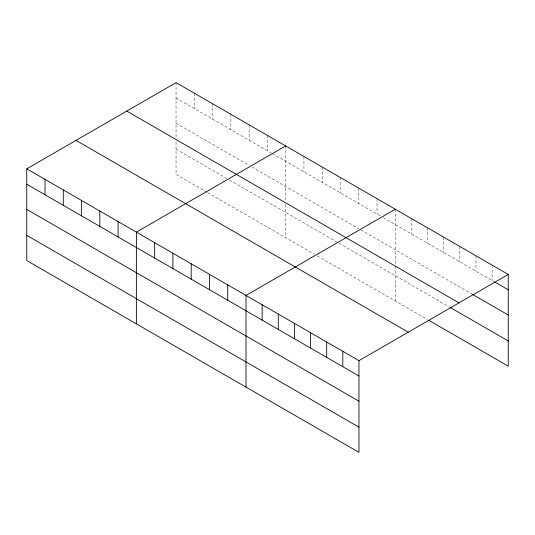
<?xml version="1.0" encoding="UTF-8"?>
<svg xmlns="http://www.w3.org/2000/svg" width="535" height="535" viewBox="0 0 535 535"><rect width="100%" height="100%" fill="white"/><g stroke="black" fill="none" stroke-linecap="round" stroke-linejoin="round"><path stroke-width="0.4" stroke-dasharray="2.67 2.01" d="M176.042 98.012L271.62 153.191M272.322 153.599L380.545 216.08M383.354 217.705L494.22 281.711M176.042 123.21L249.129 165.409M251.938 167.027L358.758 228.699M360.864 229.916L472.472 294.35M176.042 149.171L226.639 178.382M229.455 180.007L338.381 242.89M339.083 243.298L449.32 306.943M206.965 192.219L176.042 174.363L176.042 139.434M207.667 192.627L314.486 254.292M317.295 255.917L427.572 319.582M492.113 265.126L492.113 280.494M475.976 255.81L475.976 271.178M459.846 246.495L459.846 261.862M443.709 237.179L443.709 252.547M427.572 227.863L427.572 243.231M411.435 218.547L411.435 233.915M395.298 209.232L395.298 265.213M395.298 266.022L395.298 300.951M377.028 198.679L377.028 214.053M358.758 188.133L358.758 203.501M340.487 177.58L340.487 192.954M322.217 167.034L322.217 182.408M303.94 156.487L303.94 171.855M285.67 145.935L285.67 201.107M285.67 204.35L285.67 237.66M267.4 135.388L267.4 150.756M249.129 124.836L249.129 140.21M230.859 114.289L230.859 129.664M212.589 103.743L212.589 119.111M194.312 93.19L194.312 108.565M176.042 82.644L176.042 138.625"/><path stroke-width="0.8" d="M26.75 168.839L358.958 360.637L358.958 452.356L26.75 260.558L26.75 168.839L176.042 82.644L508.25 274.442L508.25 366.161L428.976 320.391M285.67 145.935L136.378 232.13L136.378 323.856M395.298 209.232L246.006 295.42L246.006 387.146M358.958 360.637L508.25 274.442M494.922 282.119L508.25 289.81M472.472 294.35L508.25 315.008M126.775 111.086L458.983 302.884M450.022 307.351L508.25 340.969M76.017 140.391L408.225 332.188M26.75 184.207L358.958 376.005M26.75 209.406L358.958 401.203M26.75 235.367L358.958 427.164M342.821 351.321L342.821 366.689M326.684 342.005L326.684 357.373M310.547 332.683L310.547 348.058M294.411 323.367L294.411 338.742M278.28 314.052L278.28 329.426M262.143 304.736L262.143 320.111M227.736 284.874L227.736 300.249M209.466 274.328L209.466 289.696M191.189 263.775L191.189 279.15M172.919 253.229L172.919 268.597M154.648 242.676L154.648 258.051M118.108 221.584L118.108 236.951M99.838 211.031L99.838 226.405M81.561 200.485L81.561 215.852M63.29 189.932L63.29 205.306M45.02 179.386L45.02 194.76"/></g></svg>
